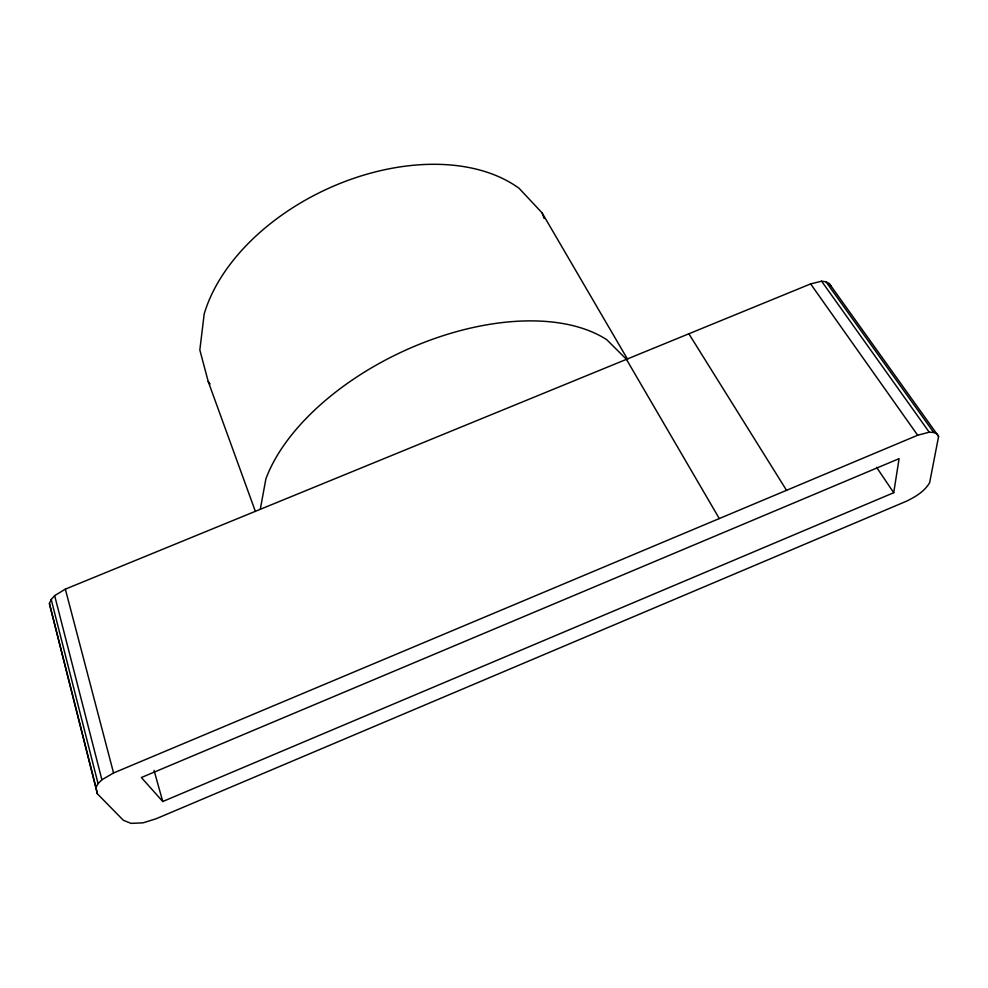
<?xml version="1.0" encoding="UTF-8"?>
<svg xmlns="http://www.w3.org/2000/svg" width="988" height="988" viewBox="0 0 988 988"><rect width="100%" height="100%" fill="white"/><g stroke="black" fill="none" stroke-linecap="round" stroke-linejoin="round"><path stroke-width="1.48" d="M893.72 492.716L899.092 458.654L141.358 777.531L162.761 801.515L893.72 492.716L876.566 467.299M260.313 509.228L265.871 478.921A202.701 113.114 -25.1 0 1 417.949 344.861A202.701 113.114 -25.1 0 1 606.731 339.687L626.343 359.2L719.289 518.564L917.667 435.239L929.239 432.201L933.722 432.46L936.92 433.893L938.6 436.412L929.634 482.724C924.41 491.592 915.259 496.915 906.268 501.286L156.055 818.78L143.001 822.856L131.009 823.362L123.364 820.287L97.343 793.772L49.4 603.532L51.215 599.543L54.649 595.641L65.344 589.144L810.629 283.914L821.596 281.197L826.005 281.802L829.278 283.568L938.6 436.412M97.343 793.772L95.972 787.399L98.071 783.62L101.9 779.767L113.558 772.974L719.289 518.564M627.615 359.348L542.079 212.84L519.095 188.325A187.214 121.919 -25.1 0 0 340.588 183.212A187.214 121.919 -25.1 0 0 204.195 313.962L199.835 349.974L208.221 381.541L255.373 511.401M208.221 381.541L210.098 383.937M826.005 281.802L933.722 432.46M821.596 281.197L929.239 432.201M810.629 283.914L917.667 435.239M829.278 283.568L831.192 286.397M688.809 333.685L786.547 490.344M542.079 212.84L544.166 218.546M154.054 770.418L162.761 801.515M65.344 589.144L113.558 772.974M54.649 595.641L101.9 779.767M51.215 599.543L98.071 783.62M49.4 603.532L95.972 787.399"/></g></svg>
